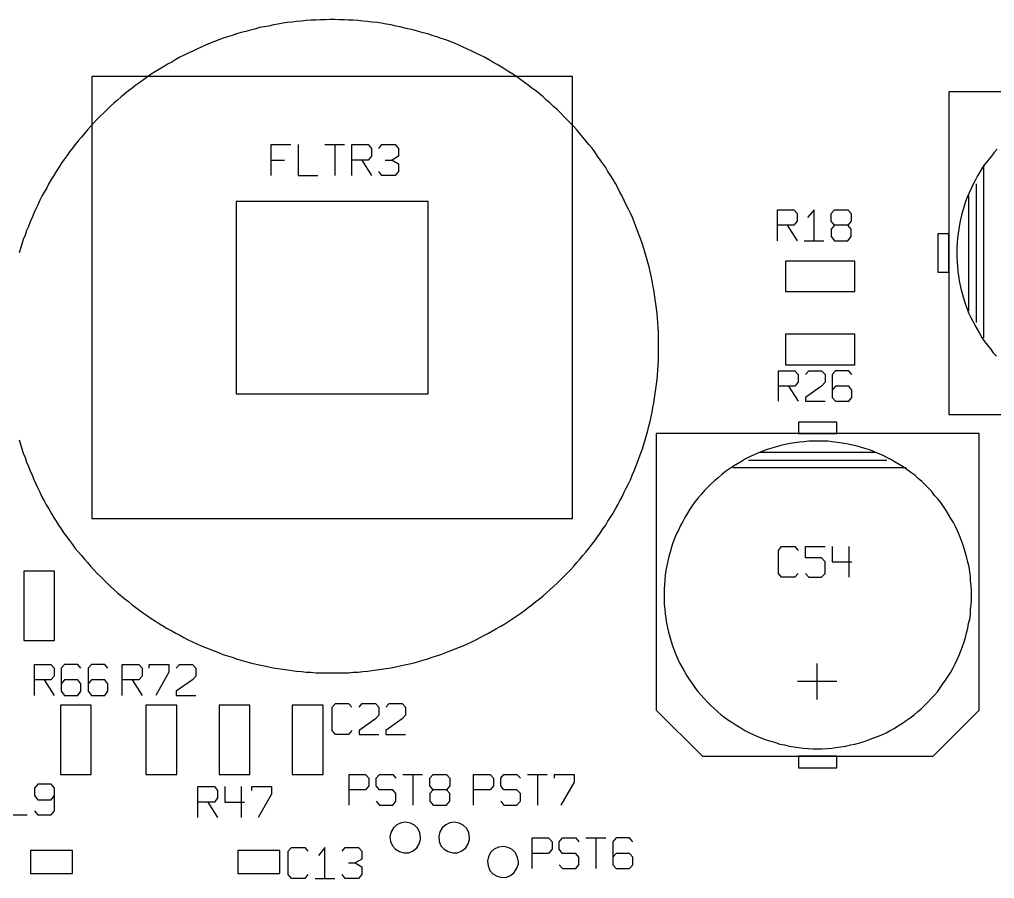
# Model space of a CAD drawing. Extents: x -228 to 961, y -124 to 716.
# Drawn here: x 74.9 to 146.7, y 306 to 369.2 of the extents above; entities that cross this region are included whole.
import ezdxf

# ---------------------------------------------------------------- set-up
doc = ezdxf.new("R2010")
doc.units = 0
doc.layers.add('1', color=1, linetype='CONTINUOUS')

msp = doc.modelspace()

# ---------------------------------------------------------------- linework, layer by layer
at = {"layer": '1'}
for p, q in [((94.27, 368.95), (93.92, 368.88)), ((94.62, 369), (94.27, 368.95)), ((94.97, 369.03), (94.62, 369)), ((95.3, 369.08), (94.97, 369.03)), ((95.65, 369.1), (95.3, 369.08)), ((96, 369.15), (95.65, 369.1)), ((96.35, 369.18), (96, 369.15)), ((96.7, 369.18), (96.35, 369.18)), ((97.05, 369.2), (96.7, 369.18)), ((97.4, 369.2), (97.05, 369.2)), ((97.75, 369.23), (97.4, 369.2)), ((98.1, 369.23), (97.75, 369.23)), ((98.45, 369.2), (98.1, 369.23)), ((98.8, 369.2), (98.45, 369.2)), ((99.12, 369.18), (98.8, 369.2)), ((99.47, 369.18), (99.12, 369.18)), ((99.82, 369.15), (99.47, 369.18)), ((100.17, 369.1), (99.82, 369.15)), ((100.52, 369.08), (100.17, 369.1)), ((100.87, 369.03), (100.52, 369.08)), ((101.22, 369), (100.87, 369.03)), ((101.55, 368.95), (101.22, 369)), ((101.9, 368.88), (101.55, 368.95)), ((91.22, 368.28), (90.87, 368.18)), ((91.55, 368.35), (91.22, 368.28)), ((91.9, 368.45), (91.55, 368.35)), ((92.22, 368.53), (91.9, 368.45)), ((92.57, 368.63), (92.22, 368.53)), ((92.9, 368.7), (92.57, 368.63)), ((93.25, 368.75), (92.9, 368.7)), ((93.6, 368.83), (93.25, 368.75)), ((93.92, 368.88), (93.6, 368.83)), ((102.25, 368.83), (101.9, 368.88)), ((102.6, 368.75), (102.25, 368.83)), ((102.92, 368.68), (102.6, 368.75)), ((103.27, 368.6), (102.92, 368.68)), ((103.6, 368.53), (103.27, 368.6)), ((103.95, 368.45), (103.6, 368.53)), ((104.27, 368.35), (103.95, 368.45)), ((104.62, 368.25), (104.27, 368.35)), ((104.95, 368.18), (104.62, 368.25)), ((89.25, 367.6), (88.92, 367.48)), ((89.57, 367.73), (89.25, 367.6)), ((89.9, 367.85), (89.57, 367.73)), ((90.22, 367.95), (89.9, 367.85)), ((90.55, 368.05), (90.22, 367.95)), ((90.87, 368.18), (90.55, 368.05)), ((105.27, 368.05), (104.95, 368.18)), ((105.62, 367.95), (105.27, 368.05)), ((105.95, 367.83), (105.62, 367.95)), ((106.27, 367.73), (105.95, 367.83)), ((106.6, 367.6), (106.27, 367.73)), ((106.92, 367.48), (106.6, 367.6)), ((87.65, 366.9), (87.32, 366.75)), ((87.95, 367.05), (87.65, 366.9)), ((88.27, 367.2), (87.95, 367.05)), ((88.6, 367.33), (88.27, 367.2)), ((88.92, 367.48), (88.6, 367.33)), ((107.25, 367.33), (106.92, 367.48)), ((107.55, 367.2), (107.25, 367.33)), ((107.87, 367.05), (107.55, 367.2)), ((108.2, 366.9), (107.87, 367.05)), ((108.5, 366.75), (108.2, 366.9)), ((86.1, 366.1), (85.8, 365.95)), ((86.4, 366.28), (86.1, 366.1)), ((86.7, 366.45), (86.4, 366.28)), ((87.02, 366.6), (86.7, 366.45)), ((87.32, 366.75), (87.02, 366.6)), ((108.82, 366.6), (108.5, 366.75)), ((109.12, 366.45), (108.82, 366.6)), ((109.42, 366.28), (109.12, 366.45)), ((109.75, 366.1), (109.42, 366.28)), ((110.05, 365.93), (109.75, 366.1)), ((84.9, 365.4), (84.6, 365.2)), ((85.2, 365.58), (84.9, 365.4)), ((85.5, 365.75), (85.2, 365.58)), ((85.8, 365.95), (85.5, 365.75)), ((110.35, 365.75), (110.05, 365.93)), ((110.62, 365.58), (110.35, 365.75)), ((110.92, 365.38), (110.62, 365.58)), ((111.22, 365.2), (110.92, 365.38)), ((115.6, 365.03), (80.22, 365.03)), ((80.22, 365.03), (80.22, 332.5)), ((84.02, 364.8), (83.75, 364.6)), ((84.32, 365), (84.02, 364.8)), ((84.6, 365.2), (84.32, 365)), ((111.5, 365), (111.22, 365.2)), ((111.8, 364.8), (111.5, 365)), ((112.07, 364.6), (111.8, 364.8)), ((115.6, 332.5), (115.6, 365.03)), ((82.92, 363.98), (82.65, 363.75)), ((83.2, 364.18), (82.92, 363.98)), ((83.47, 364.4), (83.2, 364.18)), ((83.75, 364.6), (83.47, 364.4)), ((112.35, 364.4), (112.07, 364.6)), ((112.62, 364.18), (112.35, 364.4)), ((112.9, 363.98), (112.62, 364.18)), ((113.17, 363.75), (112.9, 363.98)), ((82.12, 363.3), (81.85, 363.08)), ((82.37, 363.53), (82.12, 363.3)), ((82.65, 363.75), (82.37, 363.53)), ((113.45, 363.53), (113.17, 363.75)), ((113.7, 363.3), (113.45, 363.53)), ((113.97, 363.08), (113.7, 363.3)), ((143.32, 363.9), (143.32, 340.15)), ((163.7, 363.9), (143.32, 363.9)), ((81.35, 362.6), (81.1, 362.35)), ((81.6, 362.85), (81.35, 362.6)), ((81.85, 363.08), (81.6, 362.85)), ((114.22, 362.83), (113.97, 363.08)), ((114.47, 362.6), (114.22, 362.83)), ((114.72, 362.35), (114.47, 362.6)), ((80.6, 361.88), (80.37, 361.63)), ((80.85, 362.13), (80.6, 361.88)), ((81.1, 362.35), (80.85, 362.13)), ((114.97, 362.1), (114.72, 362.35)), ((115.22, 361.85), (114.97, 362.1)), ((115.47, 361.6), (115.22, 361.85)), ((79.9, 361.1), (79.67, 360.83)), ((80.12, 361.35), (79.9, 361.1)), ((80.37, 361.63), (80.12, 361.35)), ((115.7, 361.35), (115.47, 361.6)), ((115.92, 361.1), (115.7, 361.35)), ((116.15, 360.83), (115.92, 361.1)), ((79.45, 360.58), (79.22, 360.3)), ((79.67, 360.83), (79.45, 360.58)), ((116.37, 360.58), (116.15, 360.83)), ((116.6, 360.3), (116.37, 360.58)), ((78.8, 359.75), (78.57, 359.48)), ((79, 360.03), (78.8, 359.75)), ((79.22, 360.3), (79, 360.03)), ((93.42, 357.75), (93.42, 360.03)), ((93.42, 360.03), (94.87, 360.03)), ((95.4, 360.03), (95.4, 357.75)), ((97.37, 360.03), (98.82, 360.03)), ((98.1, 360.03), (98.1, 357.75)), ((99.37, 357.75), (99.37, 360.03)), ((99.37, 360.03), (100.57, 360.03)), ((100.57, 360.03), (100.82, 359.73)), ((100.82, 359.73), (100.82, 359.18)), ((101.35, 359.73), (101.57, 360.03)), ((101.57, 360.03), (102.55, 360.03)), ((102.55, 360.03), (102.8, 359.73)), ((102.8, 359.73), (102.8, 359.18)), ((116.82, 360.03), (116.6, 360.3)), ((117.05, 359.75), (116.82, 360.03)), ((117.25, 359.48), (117.05, 359.75)), ((146.87, 359.68), (146.65, 359.43)), ((78.17, 358.9), (77.97, 358.63)), ((78.37, 359.2), (78.17, 358.9)), ((78.57, 359.48), (78.37, 359.2)), ((100.82, 359.18), (100.57, 358.88)), ((102.8, 359.18), (102.32, 358.88)), ((117.45, 359.18), (117.25, 359.48)), ((117.65, 358.9), (117.45, 359.18)), ((117.85, 358.63), (117.65, 358.9)), ((146.42, 359.15), (146.2, 358.88)), ((146.65, 359.43), (146.42, 359.15)), ((77.8, 358.33), (77.6, 358.05)), ((77.97, 358.63), (77.8, 358.33)), ((93.42, 358.88), (94.4, 358.88)), ((100.57, 358.88), (99.37, 358.88)), ((100.1, 358.88), (100.82, 357.75)), ((101.82, 358.88), (102.32, 358.88)), ((102.32, 358.88), (102.8, 358.6)), ((102.8, 358.6), (102.8, 358.03)), ((118.05, 358.33), (117.85, 358.63)), ((118.22, 358.03), (118.05, 358.33)), ((145.8, 358.33), (145.62, 358.03)), ((146, 358.6), (145.8, 358.33)), ((145.87, 358.53), (145.87, 345.8)), ((146.2, 358.88), (146, 358.6)), ((77.42, 357.75), (77.22, 357.45)), ((77.6, 358.05), (77.42, 357.75)), ((95.4, 357.75), (96.85, 357.75)), ((101.57, 357.75), (101.35, 358.03)), ((102.55, 357.75), (101.57, 357.75)), ((102.8, 358.03), (102.55, 357.75)), ((118.42, 357.73), (118.22, 358.03)), ((118.6, 357.45), (118.42, 357.73)), ((145.42, 357.73), (145.27, 357.43)), ((145.62, 358.03), (145.42, 357.73)), ((76.9, 356.85), (76.72, 356.53)), ((77.05, 357.15), (76.9, 356.85)), ((77.22, 357.45), (77.05, 357.15)), ((118.77, 357.15), (118.6, 357.45)), ((118.95, 356.83), (118.77, 357.15)), ((119.1, 356.53), (118.95, 356.83)), ((144.95, 356.8), (144.8, 356.48)), ((145.1, 357.1), (144.95, 356.8)), ((145.27, 357.43), (145.1, 357.1)), ((145.32, 357.13), (145.32, 346.93)), ((76.55, 356.23), (76.4, 355.93)), ((76.72, 356.53), (76.55, 356.23)), ((119.27, 356.23), (119.1, 356.53)), ((119.42, 355.9), (119.27, 356.23)), ((144.67, 356.15), (144.55, 355.83)), ((144.8, 356.48), (144.67, 356.15)), ((144.75, 356.28), (144.75, 347.78)), ((76.25, 355.6), (76.1, 355.3)), ((76.4, 355.93), (76.25, 355.6)), ((104.97, 355.83), (90.85, 355.83)), ((90.85, 355.83), (90.85, 341.68)), ((104.97, 341.68), (104.97, 355.83)), ((119.57, 355.6), (119.42, 355.9)), ((119.72, 355.28), (119.57, 355.6)), ((144.45, 355.5), (144.35, 355.18)), ((144.55, 355.83), (144.45, 355.5)), ((75.82, 354.65), (75.67, 354.33)), ((75.95, 354.98), (75.82, 354.65)), ((76.1, 355.3), (75.95, 354.98)), ((119.87, 354.98), (119.72, 355.28)), ((120.02, 354.65), (119.87, 354.98)), ((120.15, 354.33), (120.02, 354.65)), ((130.7, 352.95), (130.7, 355.23)), ((130.7, 355.23), (131.9, 355.23)), ((131.9, 355.23), (132.15, 354.95)), ((132.15, 354.95), (132.15, 354.38)), ((133.4, 355.23), (132.92, 354.65)), ((133.4, 352.95), (133.4, 355.23)), ((134.65, 354.95), (134.9, 355.23)), ((134.65, 354.38), (134.65, 354.95)), ((134.9, 355.23), (135.87, 355.23)), ((135.87, 355.23), (136.12, 354.95)), ((136.12, 354.95), (136.12, 354.38)), ((144.25, 354.83), (144.17, 354.5)), ((144.35, 355.18), (144.25, 354.83)), ((75.55, 354), (75.42, 353.7)), ((75.67, 354.33), (75.55, 354)), ((120.27, 354), (120.15, 354.33)), ((120.4, 353.68), (120.27, 354)), ((131.9, 354.1), (130.7, 354.1)), ((131.42, 354.1), (132.15, 352.95)), ((132.15, 354.38), (131.9, 354.1)), ((134.9, 354.1), (134.65, 354.38)), ((134.9, 354.1), (134.65, 353.8)), ((135.87, 354.1), (134.9, 354.1)), ((136.12, 354.38), (135.87, 354.1)), ((136.12, 353.8), (135.87, 354.1)), ((144.1, 354.15), (144.05, 353.8)), ((144.17, 354.5), (144.1, 354.15)), ((75.3, 353.35), (75.17, 353.03)), ((75.42, 353.7), (75.3, 353.35)), ((120.52, 353.35), (120.4, 353.68)), ((120.65, 353.03), (120.52, 353.35)), ((134.65, 353.8), (134.65, 353.25)), ((134.65, 353.25), (134.9, 352.95)), ((135.87, 352.95), (136.12, 353.25)), ((136.12, 353.25), (136.12, 353.8)), ((143.32, 353.45), (142.5, 353.45)), ((142.5, 353.45), (142.5, 350.63)), ((143.32, 350.63), (143.32, 353.45)), ((144, 353.48), (143.95, 353.13)), ((144.05, 353.8), (144, 353.48)), ((75.07, 352.7), (74.97, 352.38)), ((75.17, 353.03), (75.07, 352.7)), ((120.75, 352.7), (120.65, 353.03)), ((120.85, 352.38), (120.75, 352.7)), ((132.67, 352.95), (134.12, 352.95)), ((134.9, 352.95), (135.87, 352.95)), ((143.92, 352.78), (143.9, 352.43)), ((143.95, 353.13), (143.92, 352.78)), ((74.97, 352.38), (74.87, 352.05)), ((120.95, 352.03), (120.85, 352.38)), ((121.05, 351.7), (120.95, 352.03)), ((143.9, 352.43), (143.9, 352.08)), ((143.9, 352.08), (143.9, 351.73)), ((143.9, 351.73), (143.92, 351.38)), ((121.15, 351.35), (121.05, 351.7)), ((121.25, 351.03), (121.15, 351.35)), ((121.32, 350.68), (121.25, 351.03)), ((136.4, 351.45), (131.3, 351.45)), ((131.3, 351.45), (131.3, 349.2)), ((136.4, 349.2), (136.4, 351.45)), ((143.92, 351.38), (143.95, 351.03)), ((143.95, 351.03), (143.97, 350.68)), ((121.4, 350.35), (121.32, 350.68)), ((121.47, 350), (121.4, 350.35)), ((142.5, 350.63), (143.32, 350.63)), ((143.97, 350.68), (144.02, 350.35)), ((144.02, 350.35), (144.07, 350)), ((121.52, 349.68), (121.47, 350)), ((121.6, 349.33), (121.52, 349.68)), ((144.07, 350), (144.15, 349.65)), ((144.15, 349.65), (144.22, 349.33)), ((121.65, 348.98), (121.6, 349.33)), ((121.7, 348.63), (121.65, 348.98)), ((131.3, 349.2), (136.4, 349.2)), ((144.22, 349.33), (144.32, 348.98)), ((144.32, 348.98), (144.42, 348.65)), ((121.75, 348.3), (121.7, 348.63)), ((121.8, 347.95), (121.75, 348.3)), ((144.42, 348.65), (144.52, 348.33)), ((144.52, 348.33), (144.65, 347.98)), ((121.85, 347.6), (121.8, 347.95)), ((121.87, 347.25), (121.85, 347.6)), ((144.65, 347.98), (144.77, 347.65)), ((144.77, 347.65), (144.92, 347.35)), ((121.9, 346.9), (121.87, 347.25)), ((121.92, 346.55), (121.9, 346.9)), ((144.92, 347.35), (145.07, 347.03)), ((145.07, 347.03), (145.22, 346.73)), ((145.22, 346.73), (145.4, 346.43)), ((121.95, 346.2), (121.92, 346.55)), ((121.95, 345.85), (121.95, 346.2)), ((136.4, 346.08), (131.3, 346.08)), ((131.3, 346.08), (131.3, 343.8)), ((136.4, 343.8), (136.4, 346.08)), ((145.4, 346.43), (145.57, 346.13)), ((145.57, 346.13), (145.75, 345.83)), ((121.95, 345.5), (121.95, 345.85)), ((121.95, 345.18), (121.95, 345.5)), ((145.75, 345.83), (145.95, 345.53)), ((145.95, 345.53), (146.15, 345.25)), ((121.95, 344.83), (121.95, 345.18)), ((121.95, 344.48), (121.95, 344.83)), ((146.15, 345.25), (146.37, 344.98)), ((146.37, 344.98), (146.57, 344.7)), ((146.57, 344.7), (146.82, 344.45)), ((121.92, 343.78), (121.95, 344.13)), ((121.95, 344.13), (121.95, 344.48)), ((121.87, 343.08), (121.9, 343.43)), ((121.9, 343.43), (121.92, 343.78)), ((130.77, 341.13), (130.77, 343.38)), ((130.77, 343.38), (131.97, 343.38)), ((131.3, 343.8), (136.4, 343.8)), ((131.97, 343.38), (132.22, 343.1)), ((132.75, 343.1), (133, 343.38)), ((133, 343.38), (133.95, 343.38)), ((133.95, 343.38), (134.2, 343.1)), ((134.97, 343.38), (134.72, 343.1)), ((135.95, 343.38), (134.97, 343.38)), ((136.17, 343.1), (135.95, 343.38)), ((121.8, 342.38), (121.85, 342.73)), ((121.85, 342.73), (121.87, 343.08)), ((132.22, 342.53), (131.97, 342.25)), ((132.22, 343.1), (132.22, 342.53)), ((134.2, 342.53), (133.95, 342.25)), ((134.2, 343.1), (134.2, 342.53)), ((134.72, 343.1), (134.72, 341.4)), ((90.85, 341.68), (104.97, 341.68)), ((121.65, 341.35), (121.7, 341.7)), ((121.7, 341.7), (121.75, 342.05)), ((121.75, 342.05), (121.8, 342.38)), ((131.97, 342.25), (130.77, 342.25)), ((131.5, 342.25), (132.22, 341.13)), ((133.95, 342.25), (132.75, 341.4)), ((134.97, 342.25), (134.72, 341.95)), ((135.95, 342.25), (134.97, 342.25)), ((136.17, 341.95), (135.95, 342.25)), ((136.17, 341.4), (136.17, 341.95)), ((121.52, 340.68), (121.6, 341)), ((121.6, 341), (121.65, 341.35)), ((132.75, 341.4), (132.75, 341.13)), ((132.75, 341.13), (134.2, 341.13)), ((134.72, 341.4), (134.97, 341.13)), ((134.97, 341.13), (135.95, 341.13)), ((135.95, 341.13), (136.17, 341.4)), ((121.4, 339.98), (121.47, 340.33)), ((121.47, 340.33), (121.52, 340.68)), ((121.22, 339.3), (121.32, 339.65)), ((121.32, 339.65), (121.4, 339.98)), ((135.07, 339.6), (132.25, 339.6)), ((132.25, 339.6), (132.25, 338.75)), ((135.07, 338.75), (135.07, 339.6)), ((143.32, 340.15), (163.7, 340.15)), ((121.05, 338.63), (121.15, 338.98)), ((121.15, 338.98), (121.22, 339.3)), ((74.87, 338.3), (74.97, 337.98)), ((120.85, 337.98), (120.95, 338.3)), ((120.95, 338.3), (121.05, 338.63)), ((145.55, 338.75), (121.77, 338.75)), ((121.77, 338.75), (121.77, 318.4)), ((132.32, 338.13), (131.97, 338.08)), ((132.25, 338.75), (135.07, 338.75)), ((132.67, 338.15), (132.32, 338.13)), ((133, 338.18), (132.67, 338.15)), ((133.35, 338.2), (133, 338.18)), ((133.7, 338.2), (133.35, 338.2)), ((134.05, 338.2), (133.7, 338.2)), ((134.4, 338.18), (134.05, 338.2)), ((134.75, 338.15), (134.4, 338.18)), ((135.1, 338.1), (134.75, 338.15)), ((135.45, 338.05), (135.1, 338.1)), ((145.55, 318.4), (145.55, 338.75)), ((74.97, 337.98), (75.07, 337.63)), ((75.07, 337.63), (75.17, 337.3)), ((120.65, 337.3), (120.75, 337.63)), ((120.75, 337.63), (120.85, 337.98)), ((129.62, 337.45), (129.3, 337.33)), ((129.95, 337.58), (129.62, 337.45)), ((130.27, 337.68), (129.95, 337.58)), ((130.6, 337.78), (130.27, 337.68)), ((130.95, 337.88), (130.6, 337.78)), ((131.27, 337.95), (130.95, 337.88)), ((131.62, 338.03), (131.27, 337.95)), ((131.97, 338.08), (131.62, 338.03)), ((135.77, 338), (135.45, 338.05)), ((136.12, 337.93), (135.77, 338)), ((136.47, 337.85), (136.12, 337.93)), ((136.8, 337.75), (136.47, 337.85)), ((137.12, 337.65), (136.8, 337.75)), ((137.47, 337.55), (137.12, 337.65)), ((137.8, 337.43), (137.47, 337.55)), ((138.1, 337.28), (137.8, 337.43)), ((75.17, 337.3), (75.3, 336.98)), ((75.3, 336.98), (75.42, 336.65)), ((75.42, 336.65), (75.55, 336.33)), ((120.27, 336.33), (120.4, 336.65)), ((120.4, 336.65), (120.52, 336.98)), ((120.52, 336.98), (120.65, 337.3)), ((128.05, 336.7), (127.75, 336.53)), ((128.35, 336.88), (128.05, 336.7)), ((128.65, 337.03), (128.35, 336.88)), ((138.75, 336.78), (128.57, 336.78)), ((128.97, 337.18), (128.65, 337.03)), ((129.3, 337.33), (128.97, 337.18)), ((137.9, 337.35), (129.42, 337.35)), ((138.42, 337.15), (138.1, 337.28)), ((138.75, 337), (138.42, 337.15)), ((139.05, 336.83), (138.75, 337)), ((139.35, 336.65), (139.05, 336.83)), ((139.65, 336.48), (139.35, 336.65)), ((75.55, 336.33), (75.67, 336)), ((75.67, 336), (75.82, 335.68)), ((120, 335.68), (120.15, 336)), ((120.15, 336), (120.27, 336.33)), ((126.87, 335.95), (126.6, 335.73)), ((127.17, 336.15), (126.87, 335.95)), ((127.45, 336.35), (127.17, 336.15)), ((140.17, 336.23), (127.42, 336.23)), ((127.75, 336.53), (127.45, 336.35)), ((139.95, 336.3), (139.65, 336.48)), ((140.22, 336.1), (139.95, 336.3)), ((140.52, 335.88), (140.22, 336.1)), ((75.82, 335.68), (75.95, 335.38)), ((75.95, 335.38), (76.1, 335.05)), ((119.72, 335.05), (119.87, 335.35)), ((119.87, 335.35), (120, 335.68)), ((126.07, 335.28), (125.82, 335.05)), ((126.32, 335.5), (126.07, 335.28)), ((126.6, 335.73), (126.32, 335.5)), ((140.8, 335.68), (140.52, 335.88)), ((141.05, 335.45), (140.8, 335.68)), ((141.32, 335.23), (141.05, 335.45)), ((141.57, 334.98), (141.32, 335.23)), ((76.1, 335.05), (76.25, 334.73)), ((76.25, 334.73), (76.4, 334.43)), ((119.42, 334.43), (119.57, 334.73)), ((119.57, 334.73), (119.72, 335.05)), ((125.32, 334.55), (125.1, 334.28)), ((125.57, 334.8), (125.32, 334.55)), ((125.82, 335.05), (125.57, 334.8)), ((141.82, 334.73), (141.57, 334.98)), ((142.05, 334.48), (141.82, 334.73)), ((76.4, 334.43), (76.55, 334.1)), ((76.55, 334.1), (76.72, 333.8)), ((76.72, 333.8), (76.87, 333.5)), ((118.95, 333.5), (119.1, 333.8)), ((119.1, 333.8), (119.27, 334.1)), ((119.27, 334.1), (119.42, 334.43)), ((124.87, 334.03), (124.65, 333.75)), ((125.1, 334.28), (124.87, 334.03)), ((142.27, 334.2), (142.05, 334.48)), ((142.5, 333.95), (142.27, 334.2)), ((142.72, 333.68), (142.5, 333.95)), ((76.87, 333.5), (77.05, 333.2)), ((77.05, 333.2), (77.22, 332.9)), ((118.6, 332.9), (118.77, 333.2)), ((118.77, 333.2), (118.95, 333.5)), ((124.25, 333.18), (124.07, 332.88)), ((124.45, 333.48), (124.25, 333.18)), ((124.65, 333.75), (124.45, 333.48)), ((142.92, 333.38), (142.72, 333.68)), ((143.12, 333.1), (142.92, 333.38)), ((143.3, 332.8), (143.12, 333.1)), ((77.22, 332.9), (77.4, 332.6)), ((77.4, 332.6), (77.6, 332.3)), ((80.22, 332.5), (115.6, 332.5)), ((118.22, 332.3), (118.4, 332.6)), ((118.4, 332.6), (118.6, 332.9)), ((123.87, 332.58), (123.72, 332.28)), ((124.07, 332.88), (123.87, 332.58)), ((143.47, 332.5), (143.3, 332.8)), ((143.65, 332.2), (143.47, 332.5)), ((77.6, 332.3), (77.77, 332)), ((77.77, 332), (77.97, 331.73)), ((77.97, 331.73), (78.17, 331.43)), ((117.65, 331.43), (117.85, 331.73)), ((117.85, 331.73), (118.05, 332)), ((118.05, 332), (118.22, 332.3)), ((123.4, 331.65), (123.25, 331.35)), ((123.55, 331.98), (123.4, 331.65)), ((123.72, 332.28), (123.55, 331.98)), ((143.8, 331.9), (143.65, 332.2)), ((143.95, 331.58), (143.8, 331.9)), ((78.17, 331.43), (78.37, 331.15)), ((78.37, 331.15), (78.57, 330.88)), ((117.25, 330.85), (117.45, 331.15)), ((117.45, 331.15), (117.65, 331.43)), ((123.12, 331.03), (123, 330.7)), ((123.25, 331.35), (123.12, 331.03)), ((144.1, 331.25), (143.95, 331.58)), ((144.22, 330.93), (144.1, 331.25)), ((144.35, 330.6), (144.22, 330.93)), ((78.57, 330.88), (78.8, 330.58)), ((78.8, 330.58), (79, 330.3)), ((79, 330.3), (79.22, 330.05)), ((116.6, 330.03), (116.82, 330.3)), ((116.82, 330.3), (117.02, 330.58)), ((117.02, 330.58), (117.25, 330.85)), ((122.9, 330.38), (122.8, 330.03)), ((123, 330.7), (122.9, 330.38)), ((130.77, 330.15), (131, 330.45)), ((131, 330.45), (131.97, 330.45)), ((131.97, 330.45), (132.22, 330.15)), ((132.75, 329.6), (132.75, 330.45)), ((132.75, 330.45), (134.2, 330.45)), ((134.72, 330.45), (134.72, 329.3)), ((135.95, 330.45), (135.95, 328.18)), ((144.45, 330.28), (144.35, 330.6)), ((144.55, 329.95), (144.45, 330.28)), ((79.22, 330.05), (79.45, 329.78)), ((79.45, 329.78), (79.67, 329.5)), ((79.67, 329.5), (79.9, 329.25)), ((115.92, 329.25), (116.15, 329.5)), ((116.15, 329.5), (116.37, 329.78)), ((116.37, 329.78), (116.6, 330.03)), ((122.7, 329.7), (122.62, 329.35)), ((122.8, 330.03), (122.7, 329.7)), ((130.77, 328.45), (130.77, 330.15)), ((133.95, 329.6), (132.75, 329.6)), ((134.2, 329.3), (133.95, 329.6)), ((144.65, 329.6), (144.55, 329.95)), ((144.72, 329.28), (144.65, 329.6)), ((79.9, 329.25), (80.12, 328.98)), ((80.12, 328.98), (80.37, 328.73)), ((115.45, 328.73), (115.7, 328.98)), ((115.7, 328.98), (115.92, 329.25)), ((122.55, 329.03), (122.47, 328.68)), ((122.62, 329.35), (122.55, 329.03)), ((134.2, 328.45), (134.2, 329.3)), ((134.72, 329.3), (136.17, 329.3)), ((144.8, 328.93), (144.72, 329.28)), ((144.85, 328.58), (144.8, 328.93)), ((75.22, 328.63), (75.22, 323.53)), ((77.47, 328.63), (75.22, 328.63)), ((77.47, 323.53), (77.47, 328.63)), ((80.37, 328.73), (80.6, 328.48)), ((80.6, 328.48), (80.85, 328.23)), ((80.85, 328.23), (81.1, 327.98)), ((114.72, 327.98), (114.97, 328.23)), ((114.97, 328.23), (115.22, 328.48)), ((115.22, 328.48), (115.45, 328.73)), ((122.42, 328.33), (122.4, 327.98)), ((122.47, 328.68), (122.42, 328.33)), ((131, 328.18), (130.77, 328.45)), ((131.97, 328.18), (131, 328.18)), ((132.22, 328.45), (131.97, 328.18)), ((132.75, 328.45), (133, 328.18)), ((133, 328.18), (133.95, 328.18)), ((133.95, 328.18), (134.2, 328.45)), ((144.9, 328.23), (144.85, 328.58)), ((144.92, 327.9), (144.9, 328.23)), ((81.1, 327.98), (81.35, 327.73)), ((81.35, 327.73), (81.6, 327.5)), ((81.6, 327.5), (81.85, 327.28)), ((113.97, 327.28), (114.22, 327.5)), ((114.22, 327.5), (114.47, 327.73)), ((114.47, 327.73), (114.72, 327.98)), ((122.37, 327.63), (122.35, 327.28)), ((122.4, 327.98), (122.37, 327.63)), ((144.95, 327.55), (144.92, 327.9)), ((144.97, 327.2), (144.95, 327.55)), ((81.85, 327.28), (82.12, 327.03)), ((82.12, 327.03), (82.37, 326.8)), ((82.37, 326.8), (82.65, 326.58)), ((113.17, 326.58), (113.45, 326.8)), ((113.45, 326.8), (113.7, 327.03)), ((113.7, 327.03), (113.97, 327.28)), ((122.35, 327.28), (122.35, 326.95)), ((122.35, 326.95), (122.35, 326.88)), ((122.35, 326.88), (122.35, 326.53)), ((144.97, 326.85), (144.97, 327.2)), ((144.97, 326.5), (144.97, 326.85)), ((82.65, 326.58), (82.92, 326.38)), ((82.92, 326.38), (83.2, 326.15)), ((83.2, 326.15), (83.47, 325.95)), ((83.47, 325.95), (83.75, 325.73)), ((112.07, 325.73), (112.35, 325.95)), ((112.35, 325.95), (112.62, 326.15)), ((112.62, 326.15), (112.9, 326.38)), ((112.9, 326.38), (113.17, 326.58)), ((122.35, 326.53), (122.35, 326.18)), ((122.35, 326.18), (122.4, 325.83)), ((144.92, 325.8), (144.95, 326.15)), ((144.95, 326.15), (144.97, 326.5)), ((83.75, 325.73), (84.02, 325.53)), ((84.02, 325.53), (84.32, 325.33)), ((84.32, 325.33), (84.6, 325.13)), ((111.22, 325.13), (111.5, 325.33)), ((111.5, 325.33), (111.8, 325.53)), ((111.8, 325.53), (112.07, 325.73)), ((122.4, 325.83), (122.42, 325.48)), ((122.42, 325.48), (122.47, 325.15)), ((144.85, 325.1), (144.9, 325.45)), ((144.9, 325.45), (144.92, 325.8)), ((84.6, 325.13), (84.9, 324.95)), ((84.9, 324.95), (85.2, 324.75)), ((85.2, 324.75), (85.5, 324.58)), ((85.5, 324.58), (85.77, 324.4)), ((110.02, 324.4), (110.32, 324.58)), ((110.32, 324.58), (110.62, 324.75)), ((110.62, 324.75), (110.92, 324.95)), ((110.92, 324.95), (111.22, 325.13)), ((122.47, 325.15), (122.52, 324.8)), ((122.52, 324.8), (122.6, 324.45)), ((122.6, 324.45), (122.67, 324.13)), ((144.7, 324.43), (144.77, 324.78)), ((144.77, 324.78), (144.85, 325.1)), ((85.77, 324.4), (86.1, 324.23)), ((86.1, 324.23), (86.4, 324.05)), ((86.4, 324.05), (86.7, 323.9)), ((86.7, 323.9), (87, 323.73)), ((87, 323.73), (87.32, 323.58)), ((108.5, 323.58), (108.82, 323.73)), ((108.82, 323.73), (109.12, 323.9)), ((109.12, 323.9), (109.42, 324.05)), ((109.42, 324.05), (109.72, 324.23)), ((109.72, 324.23), (110.02, 324.4)), ((122.67, 324.13), (122.77, 323.78)), ((122.77, 323.78), (122.87, 323.45)), ((144.45, 323.43), (144.55, 323.75)), ((144.55, 323.75), (144.62, 324.08)), ((144.62, 324.08), (144.7, 324.43)), ((75.22, 323.53), (77.47, 323.53)), ((87.32, 323.58), (87.62, 323.43)), ((87.62, 323.43), (87.95, 323.28)), ((87.95, 323.28), (88.27, 323.13)), ((88.27, 323.13), (88.6, 323)), ((107.22, 323), (107.55, 323.13)), ((107.55, 323.13), (107.87, 323.28)), ((107.87, 323.28), (108.2, 323.43)), ((108.2, 323.43), (108.5, 323.58)), ((122.87, 323.45), (122.97, 323.13)), ((122.97, 323.13), (123.1, 322.8)), ((144.2, 322.75), (144.32, 323.08)), ((144.32, 323.08), (144.45, 323.43)), ((88.6, 323), (88.9, 322.88)), ((88.9, 322.88), (89.22, 322.75)), ((89.22, 322.75), (89.55, 322.63)), ((89.55, 322.63), (89.87, 322.5)), ((89.87, 322.5), (90.22, 322.38)), ((90.22, 322.38), (90.55, 322.28)), ((105.27, 322.28), (105.6, 322.38)), ((105.6, 322.38), (105.92, 322.5)), ((105.92, 322.5), (106.27, 322.63)), ((106.27, 322.63), (106.6, 322.75)), ((106.6, 322.75), (106.92, 322.88)), ((106.92, 322.88), (107.22, 323)), ((123.1, 322.8), (123.22, 322.48)), ((123.22, 322.48), (123.37, 322.15)), ((143.92, 322.13), (144.07, 322.45)), ((144.07, 322.45), (144.2, 322.75)), ((76, 319.48), (76, 321.75)), ((76, 321.75), (77.2, 321.75)), ((77.2, 321.75), (77.45, 321.48)), ((78.22, 321.75), (77.97, 321.48)), ((79.2, 321.75), (78.22, 321.75)), ((79.42, 321.48), (79.2, 321.75)), ((80.2, 321.75), (79.95, 321.48)), ((81.17, 321.75), (80.2, 321.75)), ((81.4, 321.48), (81.17, 321.75)), ((82.45, 319.48), (82.45, 321.75)), ((82.45, 321.75), (83.67, 321.75)), ((83.67, 321.75), (83.92, 321.48)), ((84.45, 321.48), (84.45, 321.75)), ((84.45, 321.75), (85.9, 321.75)), ((85.9, 321.75), (85.9, 321.18)), ((86.42, 321.48), (86.67, 321.75)), ((86.67, 321.75), (87.62, 321.75)), ((87.62, 321.75), (87.87, 321.48)), ((90.55, 322.28), (90.87, 322.18)), ((90.87, 322.18), (91.2, 322.08)), ((91.2, 322.08), (91.55, 321.98)), ((91.55, 321.98), (91.87, 321.88)), ((91.87, 321.88), (92.22, 321.8)), ((92.22, 321.8), (92.55, 321.73)), ((92.55, 321.73), (92.9, 321.65)), ((92.9, 321.65), (93.25, 321.58)), ((93.25, 321.58), (93.57, 321.5)), ((102.25, 321.5), (102.57, 321.58)), ((102.57, 321.58), (102.92, 321.65)), ((102.92, 321.65), (103.25, 321.73)), ((103.25, 321.73), (103.6, 321.8)), ((103.6, 321.8), (103.95, 321.88)), ((103.95, 321.88), (104.27, 321.98)), ((104.27, 321.98), (104.6, 322.08)), ((104.6, 322.08), (104.95, 322.18)), ((104.95, 322.18), (105.27, 322.28)), ((123.37, 322.15), (123.52, 321.83)), ((123.52, 321.83), (123.67, 321.53)), ((133.62, 319.18), (133.62, 321.83)), ((143.62, 321.5), (143.77, 321.8)), ((143.77, 321.8), (143.92, 322.13)), ((77.45, 320.9), (77.2, 320.63)), ((77.45, 321.48), (77.45, 320.9)), ((77.97, 321.48), (77.97, 319.78)), ((79.95, 321.48), (79.95, 319.78)), ((83.92, 320.9), (83.67, 320.63)), ((83.92, 321.48), (83.92, 320.9)), ((85.9, 321.18), (84.92, 319.48)), ((87.87, 320.9), (87.62, 320.63)), ((87.87, 321.48), (87.87, 320.9)), ((93.57, 321.5), (93.92, 321.45)), ((93.92, 321.45), (94.27, 321.4)), ((94.27, 321.4), (94.62, 321.35)), ((94.62, 321.35), (94.95, 321.3)), ((94.95, 321.3), (95.3, 321.25)), ((95.3, 321.25), (95.65, 321.23)), ((95.65, 321.23), (96, 321.2)), ((96, 321.2), (96.35, 321.18)), ((96.35, 321.18), (96.7, 321.15)), ((96.7, 321.15), (97.05, 321.13)), ((97.05, 321.13), (97.4, 321.13)), ((97.4, 321.13), (97.72, 321.13)), ((97.72, 321.13), (98.07, 321.13)), ((98.07, 321.13), (98.42, 321.13)), ((98.42, 321.13), (98.77, 321.13)), ((98.77, 321.13), (99.12, 321.15)), ((99.12, 321.15), (99.47, 321.18)), ((99.47, 321.18), (99.82, 321.2)), ((99.82, 321.2), (100.17, 321.23)), ((100.17, 321.23), (100.52, 321.25)), ((100.52, 321.25), (100.87, 321.3)), ((100.87, 321.3), (101.2, 321.35)), ((101.2, 321.35), (101.55, 321.4)), ((101.55, 321.4), (101.9, 321.45)), ((101.9, 321.45), (102.25, 321.5)), ((123.67, 321.53), (123.85, 321.23)), ((123.85, 321.23), (124.02, 320.93)), ((124.02, 320.93), (124.22, 320.63)), ((143.07, 320.6), (143.27, 320.9)), ((143.27, 320.9), (143.45, 321.2)), ((143.45, 321.2), (143.62, 321.5)), ((77.2, 320.63), (76, 320.63)), ((76.72, 320.63), (77.45, 319.48)), ((78.22, 320.63), (77.97, 320.33)), ((79.2, 320.63), (78.22, 320.63)), ((79.42, 320.33), (79.2, 320.63)), ((79.42, 319.78), (79.42, 320.33)), ((80.2, 320.63), (79.95, 320.33)), ((81.17, 320.63), (80.2, 320.63)), ((81.4, 320.33), (81.17, 320.63)), ((81.4, 319.78), (81.4, 320.33)), ((83.67, 320.63), (82.45, 320.63)), ((83.2, 320.63), (83.92, 319.48)), ((87.62, 320.63), (86.42, 319.78)), ((124.22, 320.63), (124.42, 320.35)), ((124.42, 320.35), (124.62, 320.05)), ((135.07, 320.5), (132.17, 320.5)), ((142.67, 320.03), (142.87, 320.33)), ((142.87, 320.33), (143.07, 320.6)), ((77.97, 319.78), (78.22, 319.48)), ((78.22, 319.48), (79.2, 319.48)), ((79.2, 319.48), (79.42, 319.78)), ((79.95, 319.78), (80.2, 319.48)), ((80.2, 319.48), (81.17, 319.48)), ((81.17, 319.48), (81.4, 319.78)), ((86.42, 319.78), (86.42, 319.48)), ((86.42, 319.48), (87.87, 319.48)), ((124.62, 320.05), (124.82, 319.78)), ((124.82, 319.78), (125.05, 319.53)), ((125.05, 319.53), (125.3, 319.25)), ((142, 319.23), (142.25, 319.5)), ((142.25, 319.5), (142.47, 319.75)), ((142.47, 319.75), (142.67, 320.03)), ((77.92, 318.75), (77.92, 313.65)), ((80.17, 318.75), (77.92, 318.75)), ((80.17, 313.65), (80.17, 318.75)), ((84.2, 318.75), (84.2, 313.65)), ((86.47, 318.75), (84.2, 318.75)), ((86.47, 313.65), (86.47, 318.75)), ((91.85, 318.75), (89.6, 318.75)), ((89.6, 318.75), (89.6, 313.65)), ((91.85, 313.65), (91.85, 318.75)), ((97.25, 318.75), (94.97, 318.75)), ((94.97, 318.75), (94.97, 313.65)), ((97.25, 313.65), (97.25, 318.75)), ((97.92, 318.6), (98.15, 318.88)), ((98.15, 318.88), (99.12, 318.88)), ((99.12, 318.88), (99.37, 318.6)), ((99.9, 318.6), (100.12, 318.88)), ((100.12, 318.88), (101.1, 318.88)), ((101.1, 318.88), (101.35, 318.6)), ((101.87, 318.6), (102.12, 318.88)), ((102.12, 318.88), (103.07, 318.88)), ((103.07, 318.88), (103.32, 318.6)), ((125.3, 319.25), (125.52, 319)), ((125.52, 319), (125.77, 318.75)), ((125.77, 318.75), (126.02, 318.53)), ((141.27, 318.5), (141.52, 318.73)), ((141.52, 318.73), (141.77, 318.98)), ((141.77, 318.98), (142, 319.23)), ((97.92, 316.9), (97.92, 318.6)), ((101.35, 318.03), (101.1, 317.75)), ((101.35, 318.6), (101.35, 318.03)), ((103.32, 318.03), (103.07, 317.75)), ((103.32, 318.6), (103.32, 318.03)), ((121.77, 318.4), (125.17, 315)), ((126.02, 318.53), (126.3, 318.28)), ((126.3, 318.28), (126.55, 318.05)), ((126.55, 318.05), (126.82, 317.85)), ((140.47, 317.83), (140.75, 318.05)), ((140.75, 318.05), (141, 318.28)), ((141, 318.28), (141.27, 318.5)), ((142.15, 315), (145.55, 318.4)), ((101.1, 317.75), (99.9, 316.9)), ((103.07, 317.75), (101.87, 316.9)), ((126.82, 317.85), (127.1, 317.65)), ((127.1, 317.65), (127.4, 317.45)), ((127.4, 317.45), (127.7, 317.25)), ((139.6, 317.25), (139.9, 317.43)), ((139.9, 317.43), (140.17, 317.63)), ((140.17, 317.63), (140.47, 317.83)), ((98.15, 316.6), (97.92, 316.9)), ((99.12, 316.6), (98.15, 316.6)), ((99.37, 316.9), (99.12, 316.6)), ((99.9, 316.9), (99.9, 316.6)), ((99.9, 316.6), (101.35, 316.6)), ((101.87, 316.9), (101.87, 316.6)), ((101.87, 316.6), (103.32, 316.6)), ((127.7, 317.25), (128, 317.08)), ((128, 317.08), (128.3, 316.9)), ((128.3, 316.9), (128.6, 316.75)), ((128.6, 316.75), (128.92, 316.6)), ((128.92, 316.6), (129.22, 316.45)), ((138.05, 316.45), (138.37, 316.58)), ((138.37, 316.58), (138.7, 316.73)), ((138.7, 316.73), (139, 316.9)), ((139, 316.9), (139.3, 317.05)), ((139.3, 317.05), (139.6, 317.25)), ((129.22, 316.45), (129.55, 316.33)), ((129.55, 316.33), (129.87, 316.2)), ((129.87, 316.2), (130.22, 316.1)), ((130.22, 316.1), (130.55, 316)), ((130.55, 316), (130.87, 315.9)), ((130.87, 315.9), (131.22, 315.83)), ((136.07, 315.83), (136.4, 315.9)), ((136.4, 315.9), (136.75, 315.98)), ((136.75, 315.98), (137.07, 316.08)), ((137.07, 316.08), (137.4, 316.2)), ((137.4, 316.2), (137.72, 316.33)), ((137.72, 316.33), (138.05, 316.45)), ((131.22, 315.83), (131.57, 315.75)), ((131.57, 315.75), (131.9, 315.7)), ((131.9, 315.7), (132.25, 315.65)), ((132.25, 315.65), (132.6, 315.6)), ((132.6, 315.6), (132.95, 315.58)), ((132.95, 315.58), (133.3, 315.55)), ((133.3, 315.55), (133.65, 315.55)), ((133.65, 315.55), (134, 315.55)), ((134, 315.55), (134.35, 315.58)), ((134.35, 315.58), (134.7, 315.6)), ((134.7, 315.6), (135.02, 315.65)), ((135.02, 315.65), (135.37, 315.68)), ((135.37, 315.68), (135.72, 315.75)), ((135.72, 315.75), (136.07, 315.83)), ((125.17, 315), (142.15, 315)), ((132.25, 315), (132.25, 314.15)), ((135.07, 315), (132.25, 315)), ((135.07, 314.15), (135.07, 315)), ((132.25, 314.15), (135.07, 314.15)), ((77.92, 313.65), (80.17, 313.65)), ((84.2, 313.65), (86.47, 313.65)), ((89.6, 313.65), (91.85, 313.65)), ((94.97, 313.65), (97.25, 313.65)), ((99.17, 311.4), (99.17, 313.65)), ((99.17, 313.65), (100.37, 313.65)), ((100.37, 313.65), (100.62, 313.38)), ((100.62, 313.38), (100.62, 312.83)), ((101.15, 313.38), (101.4, 313.65)), ((101.15, 312.83), (101.15, 313.38)), ((101.4, 313.65), (102.37, 313.65)), ((102.37, 313.65), (102.6, 313.38)), ((103.12, 313.65), (104.57, 313.65)), ((103.85, 313.65), (103.85, 311.4)), ((105.1, 313.38), (105.35, 313.65)), ((105.1, 312.83), (105.1, 313.38)), ((105.35, 313.65), (106.32, 313.65)), ((106.32, 313.65), (106.57, 313.38)), ((106.57, 313.38), (106.57, 312.83)), ((108.32, 311.4), (108.32, 313.65)), ((108.32, 313.65), (109.55, 313.65)), ((109.55, 313.65), (109.8, 313.38)), ((109.8, 313.38), (109.8, 312.83)), ((110.32, 313.38), (110.55, 313.65)), ((110.32, 312.83), (110.32, 313.38)), ((110.55, 313.65), (111.52, 313.65)), ((111.52, 313.65), (111.77, 313.38)), ((112.3, 313.65), (113.75, 313.65)), ((113.02, 313.65), (113.02, 311.4)), ((114.27, 313.38), (114.27, 313.65)), ((114.27, 313.65), (115.72, 313.65)), ((115.72, 313.1), (114.75, 311.4)), ((115.72, 313.65), (115.72, 313.1)), ((76.25, 312.95), (76, 312.65)), ((76, 312.65), (76, 312.1)), ((77.22, 312.95), (76.25, 312.95)), ((77.47, 312.65), (77.22, 312.95)), ((77.47, 310.98), (77.47, 312.65)), ((88.02, 310.5), (88.02, 312.78)), ((88.02, 312.78), (89.25, 312.78)), ((89.25, 312.78), (89.47, 312.48)), ((89.47, 312.48), (89.47, 311.93)), ((90, 312.78), (90, 311.63)), ((91.22, 312.78), (91.22, 310.5)), ((92, 312.48), (92, 312.78)), ((92, 312.78), (93.45, 312.78)), ((93.45, 312.78), (93.45, 312.2)), ((100.37, 312.53), (99.17, 312.53)), ((100.62, 312.83), (100.37, 312.53)), ((101.4, 312.53), (101.15, 312.83)), ((102.37, 312.53), (101.4, 312.53)), ((102.6, 312.25), (102.37, 312.53)), ((102.6, 311.68), (102.6, 312.25)), ((105.35, 312.53), (105.1, 312.83)), ((105.35, 312.53), (105.1, 312.25)), ((105.1, 312.25), (105.1, 311.68)), ((106.32, 312.53), (105.35, 312.53)), ((106.57, 312.83), (106.32, 312.53)), ((106.57, 312.25), (106.32, 312.53)), ((106.57, 311.68), (106.57, 312.25)), ((109.55, 312.53), (108.32, 312.53)), ((109.8, 312.83), (109.55, 312.53)), ((110.55, 312.53), (110.32, 312.83)), ((111.52, 312.53), (110.55, 312.53)), ((111.77, 312.25), (111.52, 312.53)), ((111.77, 311.68), (111.77, 312.25)), ((76, 312.1), (76.25, 311.8)), ((76.25, 311.8), (77.22, 311.8)), ((77.22, 311.8), (77.47, 312.1)), ((89.25, 311.63), (88.02, 311.63)), ((88.75, 311.63), (89.47, 310.5)), ((89.47, 311.93), (89.25, 311.63)), ((90, 311.63), (91.47, 311.63)), ((93.45, 312.2), (92.47, 310.5)), ((101.15, 311.68), (101.4, 311.4)), ((102.37, 311.4), (102.6, 311.68)), ((105.1, 311.68), (105.35, 311.4)), ((106.32, 311.4), (106.57, 311.68)), ((110.32, 311.68), (110.55, 311.4)), ((111.52, 311.4), (111.77, 311.68)), ((76, 310.98), (76.25, 310.68)), ((77.22, 310.68), (77.47, 310.98)), ((101.4, 311.4), (102.37, 311.4)), ((105.35, 311.4), (106.32, 311.4)), ((110.55, 311.4), (111.52, 311.4)), ((74.02, 310.68), (75.47, 310.68)), ((76.25, 310.68), (77.22, 310.68)), ((103, 310.1), (102.67, 309.95)), ((103.32, 310.15), (103, 310.1)), ((103.67, 310.08), (103.32, 310.15)), ((106.57, 310.1), (106.27, 309.95)), ((106.92, 310.15), (106.57, 310.1)), ((107.27, 310.08), (106.92, 310.15)), ((102.25, 309.43), (102.17, 309.08)), ((102.42, 309.73), (102.25, 309.43)), ((102.67, 309.95), (102.42, 309.73)), ((103.97, 309.93), (103.67, 310.08)), ((104.22, 309.68), (103.97, 309.93)), ((104.37, 309.35), (104.22, 309.68)), ((105.85, 309.43), (105.77, 309.08)), ((106, 309.73), (105.85, 309.43)), ((106.27, 309.95), (106, 309.73)), ((107.57, 309.93), (107.27, 310.08)), ((107.82, 309.68), (107.57, 309.93)), ((107.97, 309.35), (107.82, 309.68)), ((102.17, 309.08), (102.2, 308.73)), ((102.2, 308.73), (102.35, 308.4)), ((104.32, 308.55), (104.42, 308.88)), ((104.42, 309), (104.37, 309.35)), ((104.42, 308.88), (104.42, 309)), ((105.77, 309.08), (105.8, 308.73)), ((105.8, 308.73), (105.92, 308.4)), ((107.92, 308.55), (108.02, 308.88)), ((108.02, 309), (107.97, 309.35)), ((108.02, 308.88), (108.02, 309)), ((112.65, 306.73), (112.65, 309)), ((112.65, 309), (113.85, 309)), ((113.85, 309), (114.1, 308.7)), ((114.1, 308.7), (114.1, 308.15)), ((114.62, 308.7), (114.87, 309)), ((114.62, 308.15), (114.62, 308.7)), ((114.87, 309), (115.85, 309)), ((115.85, 309), (116.07, 308.7)), ((116.6, 309), (118.05, 309)), ((117.32, 309), (117.32, 306.73)), ((118.82, 309), (118.57, 308.7)), ((118.57, 308.7), (118.57, 307)), ((119.8, 309), (118.82, 309)), ((120.05, 308.7), (119.8, 309)), ((75.7, 308.05), (75.7, 306.38)), ((78.8, 308.05), (75.7, 308.05)), ((78.8, 306.38), (78.8, 308.05)), ((90.97, 308.05), (90.97, 306.38)), ((94.07, 308.05), (90.97, 308.05)), ((94.07, 306.38), (94.07, 308.05)), ((94.67, 308), (94.92, 308.28)), ((94.67, 306.3), (94.67, 308)), ((94.92, 308.28), (95.9, 308.28)), ((95.9, 308.28), (96.12, 308)), ((97.37, 308.28), (96.9, 307.7)), ((97.37, 306), (97.37, 308.28)), ((98.65, 308), (98.87, 308.28)), ((98.87, 308.28), (99.85, 308.28)), ((99.85, 308.28), (100.1, 308)), ((100.1, 308), (100.1, 307.43)), ((102.35, 308.4), (102.57, 308.15)), ((102.57, 308.15), (102.87, 307.98)), ((102.87, 307.98), (103.2, 307.88)), ((103.55, 307.9), (103.87, 308.03)), ((103.87, 308.03), (104.15, 308.25)), ((104.15, 308.25), (104.32, 308.55)), ((105.92, 308.4), (106.17, 308.15)), ((106.17, 308.15), (106.45, 307.98)), ((106.45, 307.98), (106.8, 307.88)), ((107.15, 307.9), (107.47, 308.03)), ((107.47, 308.03), (107.75, 308.25)), ((107.75, 308.25), (107.92, 308.55)), ((109.85, 308.15), (109.6, 307.93)), ((110.17, 308.3), (109.85, 308.15)), ((110.52, 308.35), (110.17, 308.3)), ((110.87, 308.28), (110.52, 308.35)), ((111.17, 308.13), (110.87, 308.28)), ((111.4, 307.88), (111.17, 308.13)), ((114.1, 308.15), (113.85, 307.85)), ((114.87, 307.85), (114.62, 308.15)), ((100.1, 307.43), (99.6, 307.15)), ((103.2, 307.88), (103.55, 307.9)), ((106.8, 307.88), (107.15, 307.9)), ((109.42, 307.63), (109.35, 307.28)), ((109.35, 307.28), (109.4, 306.93)), ((109.6, 307.93), (109.42, 307.63)), ((111.57, 307.55), (111.4, 307.88)), ((111.62, 307.23), (111.57, 307.55)), ((111.62, 307.08), (111.62, 307.23)), ((113.85, 307.85), (112.65, 307.85)), ((115.85, 307.85), (114.87, 307.85)), ((116.07, 307.58), (115.85, 307.85)), ((116.07, 307), (116.07, 307.58)), ((118.82, 307.85), (118.57, 307.58)), ((119.8, 307.85), (118.82, 307.85)), ((120.05, 307.58), (119.8, 307.85)), ((120.05, 307), (120.05, 307.58)), ((99.12, 307.15), (99.6, 307.15)), ((99.6, 307.15), (100.1, 306.85)), ((100.1, 306.85), (100.1, 306.3)), ((109.4, 306.93), (109.52, 306.6)), ((109.52, 306.6), (109.75, 306.35)), ((111.32, 306.45), (111.52, 306.75)), ((111.52, 306.75), (111.62, 307.08)), ((114.62, 307), (114.87, 306.73)), ((114.87, 306.73), (115.85, 306.73)), ((115.85, 306.73), (116.07, 307)), ((118.57, 307), (118.82, 306.73)), ((118.82, 306.73), (119.8, 306.73)), ((119.8, 306.73), (120.05, 307)), ((75.7, 306.38), (78.8, 306.38)), ((90.97, 306.38), (94.07, 306.38)), ((94.92, 306), (94.67, 306.3)), ((95.9, 306), (94.92, 306)), ((96.12, 306.3), (95.9, 306)), ((96.65, 306), (98.12, 306)), ((98.87, 306), (98.65, 306.3)), ((99.85, 306), (98.87, 306)), ((100.1, 306.3), (99.85, 306)), ((109.75, 306.35), (110.05, 306.18)), ((110.05, 306.18), (110.4, 306.08)), ((110.4, 306.08), (110.75, 306.1)), ((110.75, 306.1), (111.05, 306.23)), ((111.05, 306.23), (111.32, 306.45))]:
    msp.add_line(p, q, dxfattribs=at)

doc.saveas('drawing.dxf')
